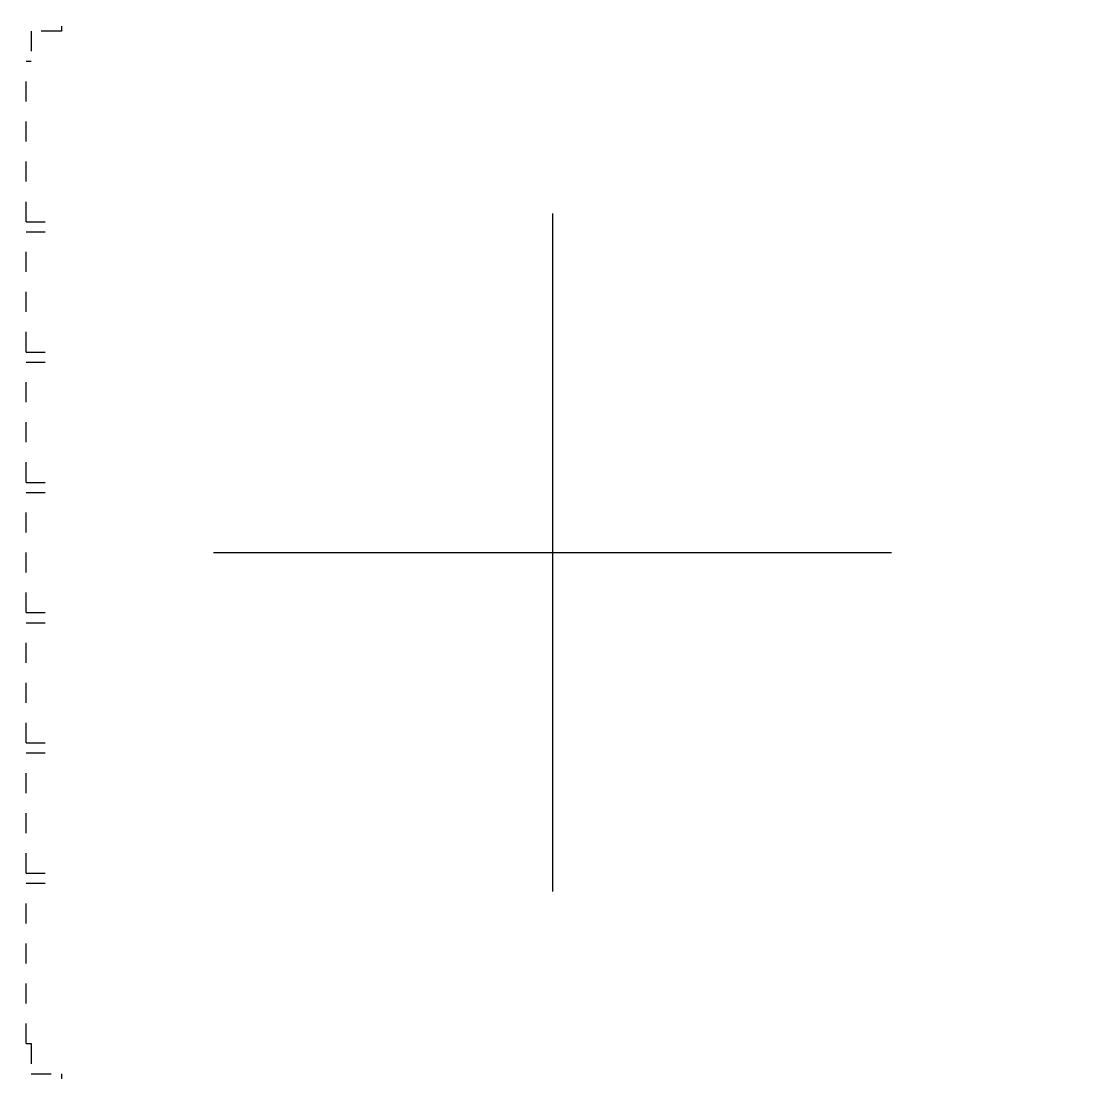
# Model space of a CAD drawing. Extents: x 2505 to 2922, y -308 to -10.
# Drawn here: x 2618.93 to 2624.23, y -139.85 to -134.55 of the extents above; entities that cross this region are included whole.
import ezdxf

# ---------------------------------------------------------------- set-up
doc = ezdxf.new("R2010")
doc.units = 0
doc.header["$LTSCALE"] = 5
doc.header["$MEASUREMENT"] = 0
for name, pattern in [('CENTER', [2, 1.25, -0.25, 0.25, -0.25]), ('HIDDEN', [0.375, 0.25, -0.125]), ('HIDDEN2', [4.7625, 3.175, -1.5875])]:
    doc.linetypes.add(name, pattern=pattern)
doc.layers.add('1D', color=4, linetype='CONTINUOUS')
doc.layers.add('中心线', color=1, linetype='CENTER')

msp = doc.modelspace()

# ---------------------------------------------------------------- linework, layer by layer
at = {"layer": '1D', "linetype": 'HIDDEN2', "lineweight": 13, "ltscale": 0.005}
for p, q in [((2618.954, -135.5495, -0.0325), (2618.954, -134.7495, -0.0325)), ((2618.954, -135.5495, -0.0325), (2619.049, -135.5495, -0.0325)), ((2618.954, -136.1995, -0.0325), (2618.954, -135.5995, -0.0325)), ((2618.954, -135.5995, -0.0325), (2619.049, -135.5995, -0.0325)), ((2618.954, -136.1995, -0.0325), (2619.049, -136.1995, -0.0325)), ((2618.954, -136.8495, -0.0325), (2618.954, -136.2495, -0.0325)), ((2618.954, -136.2495, -0.0325), (2619.049, -136.2495, -0.0325)), ((2618.954, -136.8495, -0.0325), (2619.049, -136.8495, -0.0325)), ((2618.954, -137.4995, -0.0325), (2618.954, -136.8995, -0.0325)), ((2618.954, -136.8995, -0.0325), (2619.049, -136.8995, -0.0325)), ((2618.954, -137.4995, -0.0325), (2619.049, -137.4995, -0.0325)), ((2618.954, -138.1495, -0.0325), (2618.954, -137.5495, -0.0325)), ((2618.954, -137.5495, -0.0325), (2619.049, -137.5495, -0.0325)), ((2618.954, -138.1495, -0.0325), (2619.049, -138.1495, -0.0325)), ((2618.954, -138.7995, -0.0325), (2618.954, -138.1995, -0.0325)), ((2618.954, -138.1995, -0.0325), (2619.049, -138.1995, -0.0325)), ((2618.954, -138.7995, -0.0325), (2619.049, -138.7995, -0.0325)), ((2618.954, -139.6495, -0.0325), (2618.954, -138.8495, -0.0325)), ((2618.954, -138.8495, -0.0325), (2619.049, -138.8495, -0.0325))]:
    msp.add_line(p, q, dxfattribs=at)
at = {"layer": '1D', "color": 4, "linetype": 'HIDDEN', "lineweight": 0, "ltscale": 0.05, "elevation": -0.0325}
for points in [[(2619.129, -134.5745), (2619.129, -134.5995), (2618.979, -134.5995), (2618.979, -134.7495), (2618.954, -134.7495)], [(2618.954, -139.6495), (2618.979, -139.6495), (2618.979, -139.7995), (2619.129, -139.7995), (2619.129, -139.8245)]]:
    msp.add_lwpolyline(points, dxfattribs=at)
at = {"layer": '中心线', "linetype": 'CENTER', "lineweight": 0}
for p, q in [((2621.579, -135.5087, -0.0325), (2621.579, -138.8902, -0.0325)), ((2619.8883, -137.1995, -0.0325), (2623.2698, -137.1995, -0.0325))]:
    msp.add_line(p, q, dxfattribs=at)

doc.saveas('drawing.dxf')
